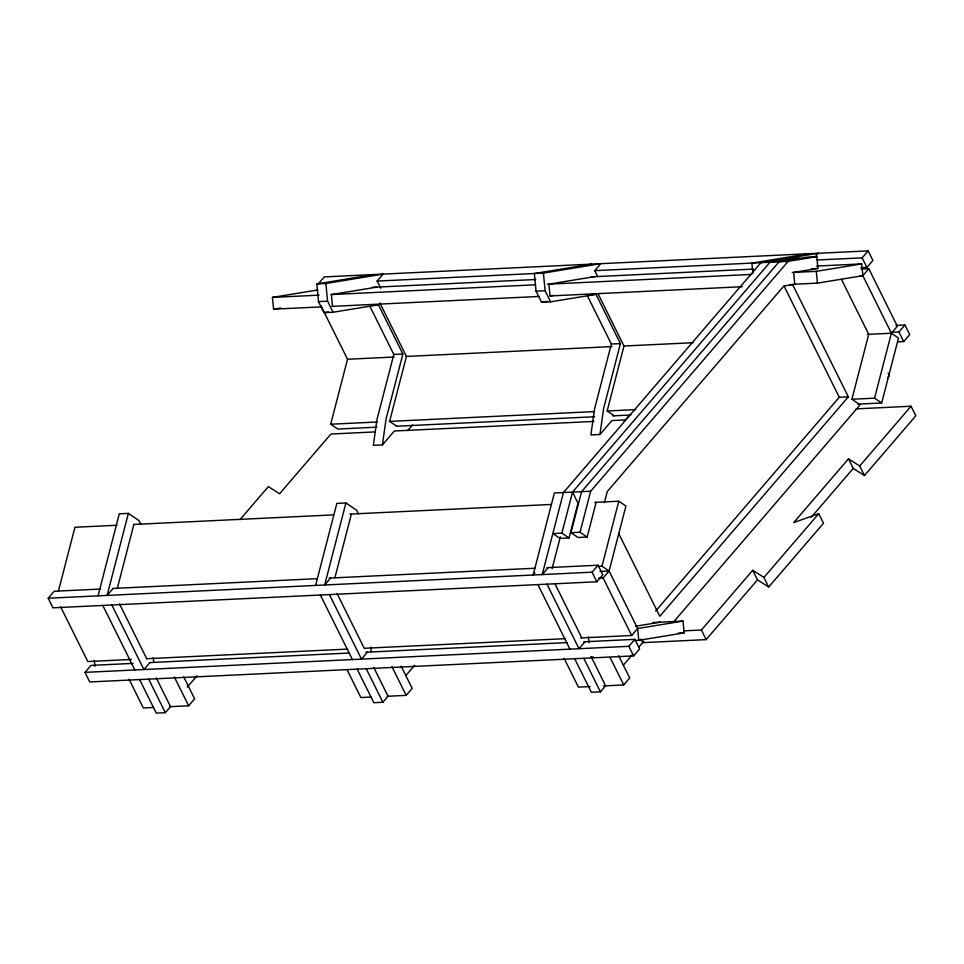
<?xml version="1.0" encoding="UTF-8"?>
<svg xmlns="http://www.w3.org/2000/svg" width="964" height="964" viewBox="0 0 964 964"><rect width="100%" height="100%" fill="white"/><g stroke="black" fill="none" stroke-linecap="round" stroke-linejoin="round"><path stroke-width="1.45" d="M370.043 306.576L393.818 354.463L376.996 419.424L373.333 445.356L382.407 444.922L386.058 418.991L402.88 354.029L378.442 304.805L375.852 304.937M586.919 294.827L611.357 344.04L594.535 409.001L590.884 434.933L599.945 434.499L603.597 408.567L620.418 343.606L595.993 294.394L550.613 301.828L541.551 302.262L536.056 291.188L534.357 273.511L591.667 264.124M58.491 590.787L74.939 527.272L117.005 525.26M98.051 595.848L119.295 513.812L128.369 513.378L139.033 520.608L140.865 524.296M128.369 513.378L107.112 595.415L113.101 588.45M117.415 587.968L133.863 524.452M376.876 427.173L337.81 429.04L330.688 424.22L347.522 359.259L320.952 305.745M315.602 585.425L336.846 503.389L345.907 502.955L356.584 510.185L358.415 513.872M345.907 502.955L324.663 584.991L330.652 578.026M334.954 577.544L351.402 514.029M552.131 568.567L560.349 536.815M572.52 492.098L578.014 503.172L569.013 537.948L561.892 533.128L572.52 492.098L770.031 262.22L798.686 257.521L789.624 257.954M596.138 502.304L587.136 537.068L578.075 537.502L570.965 532.682L581.581 491.664L779.093 261.786L807.748 257.087L816.809 256.653L817.942 268.438L793.649 272.426L794.782 284.211M587.136 537.068L580.027 532.249L590.643 491.23L788.154 261.352L816.809 256.653M604.428 502.618L607.308 491.495L783.865 285.995L792.601 284.561L848.332 396.843L659.798 616.285L618.659 533.405M634.276 640.53L638.783 640.313L637.65 628.528L609.091 571.001L601.982 566.181L618.804 501.22L594.764 502.377M598.608 578.183L603.115 577.966L609.091 571.001L625.913 506.04L618.804 501.22M816.616 266.064L861.696 263.907L862.828 275.692L891.375 333.219L898.496 338.027L881.674 402.988L874.553 398.168L891.375 333.219L897.364 326.242L868.805 268.727L861.298 269.077M546.962 567.663L598.054 565.217L602.801 574.809L596.824 581.774L52.96 607.826L48.2 598.234L54.189 591.269L100.762 589.04M318.277 283.886L324.266 276.921L868.13 250.881L872.89 260.461L866.901 267.426L860.888 267.715M583.762 641.795L634.842 639.349L639.602 648.941L633.625 655.906L89.76 681.958L85.001 672.366L90.99 665.401L133.056 663.389M239.988 519.632L268.366 486.603L279.584 493.773L330.917 434.029L375.02 431.92M149.902 662.581L143.913 669.546L111.872 605.006M382.407 444.922L394.372 430.992L593.848 421.437M139.611 679.572L156.264 713.119L165.338 712.685L170.52 706.66L156.24 677.897M187.269 687.163L197.054 675.764M407.712 430.583L412.616 424.883M169.64 706.696L188.643 705.793L194.632 698.828L183.594 676.595M367.453 652.158L361.464 659.123L329.423 594.583M599.945 434.499L611.911 420.569L625.419 419.918M357.162 669.149L373.815 702.708L382.877 702.274L388.058 696.237L373.779 667.474M405.796 675.595L414.604 665.341M624.286 421.304L630.155 414.46M387.191 696.273L406.193 695.369L412.182 688.404L401.144 666.172M534.851 573.014L533.14 575.014L554.384 492.978L590.643 491.23M548.191 567.603L542.214 574.58L563.458 492.544L760.97 262.654L818.279 253.267L814.857 257.243M48.2 598.234L592.065 572.182L598.054 565.217M817.074 260.003L862.141 257.846L868.13 250.881M793.408 284.272L817.448 283.127L862.828 275.692L868.805 268.727M584.991 641.735L579.003 648.712L546.974 584.16M580.581 637.939L631.661 635.493L637.65 628.528L683.03 621.093L684.163 632.878L638.783 640.313M655.628 611.031L839.27 397.276L848.332 396.843M85.001 672.366L628.865 646.314L634.842 639.349M891.435 332.339L898.942 331.978L904.931 325.013L909.691 334.592L903.702 341.557L897.689 341.846M574.701 658.725L591.366 692.285L600.427 691.851L605.609 685.814L591.33 657.05M623.334 665.184L632.155 654.93M638.999 646.952L643.892 641.253M673.402 622.129L860.105 404.82L851.899 399.253L868.721 334.303L841.488 279.452M603.271 685.934L623.732 684.946L629.721 677.981L618.683 655.761M887.724 377.695L889.435 375.707L888.133 373.092M683.681 630.878L701.382 630.022L752.727 570.278L763.934 577.448L768.694 587.04L823.497 523.271L818.737 513.679L793.697 522.584L848.489 458.816L859.707 465.998L864.467 475.577L915.8 415.833L911.04 406.242L856.165 408.869M640.903 639.06L642.699 642.651L706.142 639.614L757.487 579.858L752.727 570.278M811.17 517.379L853.248 468.408L848.489 458.816M763.934 577.448L818.737 513.679M859.707 465.998L911.04 406.242M378.442 304.805L333.062 312.24L324 312.673L318.506 301.612L316.807 283.922L374.116 274.535M316.807 283.922L325.88 283.488L383.178 274.101L377.201 281.066L380.768 288.26M321.663 306.865L273.583 309.167L272.451 297.382L317.831 289.947M376.755 287.127L331.375 294.562L332.496 306.347M273.583 309.167L280.898 307.974M376.876 281.09L543.419 273.077L600.729 263.678L594.74 270.655L597.716 276.644M324 312.673L328.387 311.962M594.294 276.704L548.914 284.139L550.046 295.936L742.328 286.718M550.046 295.936L552.975 295.454M809.206 253.701L751.896 263.088L752.884 273.402M541.551 302.262L547.395 301.298M792.275 272.487L816.315 271.342L861.696 263.907M635.481 626.251L660.364 622.178M594.716 270.655L788.154 261.352M371.911 287.356L535.683 279.512M591.269 276.849L753.523 269.089M811.471 268.751L817.942 268.438M272.451 297.382L319.024 295.153M331.05 294.574L535.369 284.79M547.383 284.211L751.715 274.427M318.506 301.612L327.567 301.178L333.062 312.24M536.056 291.188L545.118 290.754L550.613 301.828M859.816 275.837L862.828 275.692M332.17 306.371L539.503 296.43M790.01 284.693L792.601 284.561M588.221 294.755L593.402 294.514M895.918 325.434L904.931 325.013M393.818 354.463L402.88 354.029M611.357 344.04L620.418 343.606M347.522 359.259L394.095 357.029M406.109 356.451L611.935 346.594M623.949 346.016L693.068 342.714M867.335 334.363L891.375 333.219M330.688 424.22L377.273 421.991M389.287 421.413L593.607 411.628M607.127 410.977L635.674 409.616M852.019 399.253L874.553 398.168M396.397 426.233L594.716 416.737M612.743 415.87L630.769 415.014M857.635 404.145L881.674 402.988M133.538 524.464L333.351 514.897M349.872 514.101L551.191 504.461M561.892 533.128L552.83 533.562L559.939 538.382L569.013 537.948M570.965 532.682L580.027 532.249M112.776 588.462L317.108 578.677M329.122 578.099L534.948 568.242M597.475 566.398L601.982 566.181M600.078 571.435L609.091 571.001M652.604 622.551L683.03 621.093M131.369 659.46L87.808 661.545L60.575 606.693M146.395 658.737L347.715 649.097M565.555 638.662L364.235 648.302L337.038 593.45M678.15 633.167L684.163 632.878M149.577 662.593L349.39 653.026M365.922 652.23L567.242 642.59M590.45 657.099L593.378 656.954M153.553 707.468L143.323 707.962L129.043 679.198M371.104 697.044L360.873 697.538L347.245 670.088M590.113 686.561L578.412 687.115L564.133 658.352M853.248 468.408L864.467 475.577M757.487 579.858L768.694 587.04M614.273 415.797L607.151 410.977L623.985 346.016L598.078 293.851M396.722 426.221L389.613 421.401L406.434 356.439L379.876 302.925M862.141 257.846L866.901 267.426M898.942 331.978L903.702 341.557M784.202 286.332L839.27 397.276M701.382 630.022L706.142 639.614M603.115 577.966L631.661 635.493M592.065 572.182L596.824 581.774M628.865 646.314L633.625 655.906M610.104 657.496L623.732 684.946M555.252 584.365L581.81 637.879M583.762 658.291L600.427 691.851M537.9 584.594L569.941 649.146M391.914 666.606L406.193 695.369M366.224 668.715L382.877 702.274M320.361 595.017L352.402 659.557M174.363 677.029L188.643 705.793M119.488 603.874L146.721 658.713M148.673 679.138L165.338 712.685M102.811 605.44L134.852 669.98M816.315 271.342L817.448 283.127M588.365 636.806L588.92 642.699M543.419 273.077L545.118 290.754M370.815 647.23L371.236 651.652M325.88 283.488L327.567 301.178M153.276 657.641L153.698 662.063M94.352 660.473L94.918 666.365"/></g></svg>
